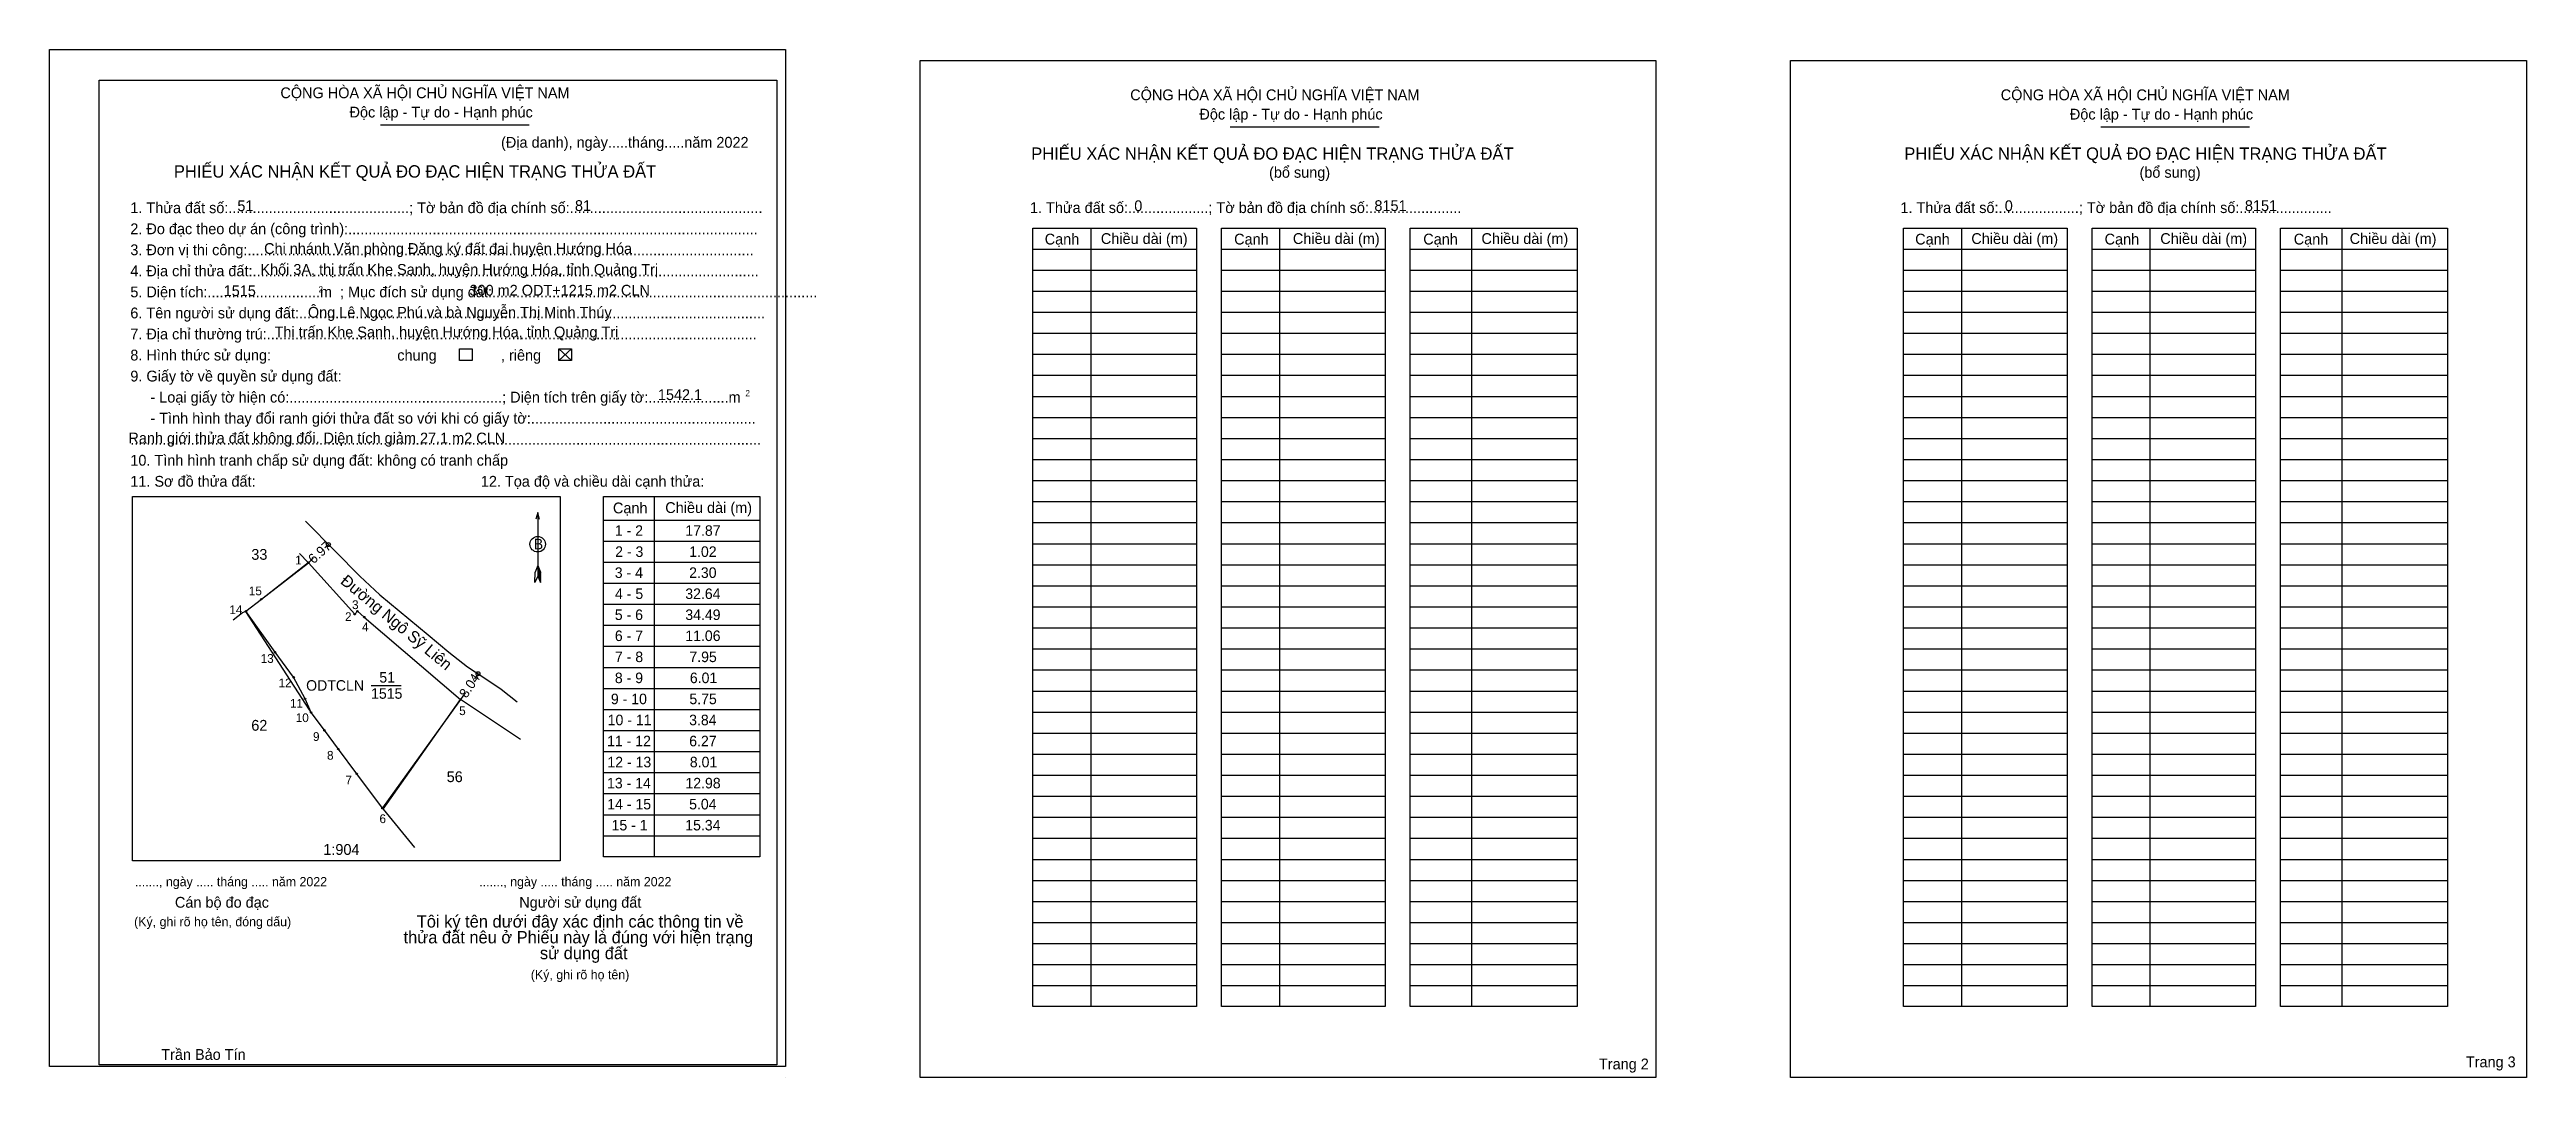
# Model space of a CAD drawing. Extents: x 552287 to 552924, y 1838805 to 1839070.
import ezdxf

# ---------------------------------------------------------------- set-up
doc = ezdxf.new("R2010")
doc.units = 0
for name, color, linetype in [('Level 1', 7, 'Continuous'), ('Level 10', 7, 'Continuous'), ('Level 11', 7, 'Continuous'), ('Level 13', 7, 'Continuous'), ('Level 2', 7, 'Continuous'), ('Level 3', 7, 'Continuous'), ('Level 36', 7, 'Continuous'), ('Level 4', 7, 'Continuous'), ('Level 48', 7, 'Continuous'), ('Level 50', 7, 'Continuous'), ('Level 52', 7, 'Continuous'), ('Level 6', 7, 'Continuous'), ('Level 9', 7, 'Continuous')]:
    doc.layers.add(name, color=color, linetype=linetype)

msp = doc.modelspace()

# ---------------------------------------------------------------- linework, layer by layer
at = {"layer": 'Level 1'}
for p, q in [((552286.52, 1839067.31), (552286.52, 1839067.31)), ((552510.71, 1839067.31), (552510.71, 1839067.31)), ((552371.74, 1839050.68), (552410.07, 1839050.68)), ((552590.62, 1839050.16), (552628.96, 1839050.16)), ((552814.82, 1839050.16), (552853.16, 1839050.16)), ((552554.73, 1839024.09), (552554.73, 1838823.39)), ((552603.29, 1839024.09), (552603.29, 1838823.39)), ((552652.76, 1839024.09), (552652.76, 1838823.39)), ((552778.93, 1839024.09), (552778.93, 1838823.39)), ((552827.49, 1839024.09), (552827.49, 1838823.39)), ((552876.96, 1839024.09), (552876.96, 1838823.39)), ((552539.81, 1839018.67), (552581.94, 1839018.67)), ((552588.38, 1839018.67), (552630.51, 1839018.67)), ((552636.94, 1839018.67), (552679.97, 1839018.67)), ((552764.01, 1839018.67), (552806.14, 1839018.67)), ((552812.58, 1839018.67), (552854.71, 1839018.67)), ((552861.14, 1839018.67), (552904.17, 1839018.67)), ((552539.81, 1839013.24), (552581.94, 1839013.24)), ((552588.38, 1839013.24), (552630.51, 1839013.24)), ((552636.94, 1839013.24), (552679.97, 1839013.24)), ((552764.01, 1839013.24), (552806.14, 1839013.24)), ((552812.58, 1839013.24), (552854.71, 1839013.24)), ((552861.14, 1839013.24), (552904.17, 1839013.24)), ((552539.81, 1839007.82), (552581.94, 1839007.82)), ((552588.38, 1839007.82), (552630.51, 1839007.82)), ((552636.94, 1839007.82), (552679.97, 1839007.82)), ((552764.01, 1839007.82), (552806.14, 1839007.82)), ((552812.58, 1839007.82), (552854.71, 1839007.82)), ((552861.14, 1839007.82), (552904.17, 1839007.82)), ((552539.81, 1839002.39), (552581.94, 1839002.39)), ((552588.38, 1839002.39), (552630.51, 1839002.39)), ((552636.94, 1839002.39), (552679.97, 1839002.39)), ((552764.01, 1839002.39), (552806.14, 1839002.39)), ((552812.58, 1839002.39), (552854.71, 1839002.39)), ((552861.14, 1839002.39), (552904.17, 1839002.39)), ((552417.68, 1838992.95), (552420.94, 1838989.92)), ((552417.68, 1838989.92), (552420.94, 1838992.95)), ((552539.81, 1838996.97), (552581.94, 1838996.97)), ((552539.81, 1838991.54), (552581.94, 1838991.54)), ((552588.38, 1838996.97), (552630.51, 1838996.97)), ((552588.38, 1838991.54), (552630.51, 1838991.54)), ((552636.94, 1838996.97), (552679.97, 1838996.97)), ((552636.94, 1838991.54), (552679.97, 1838991.54)), ((552764.01, 1838996.97), (552806.14, 1838996.97)), ((552764.01, 1838991.54), (552806.14, 1838991.54)), ((552812.58, 1838996.97), (552854.71, 1838996.97)), ((552812.58, 1838991.54), (552854.71, 1838991.54)), ((552861.14, 1838996.97), (552904.17, 1838996.97)), ((552861.14, 1838991.54), (552904.17, 1838991.54)), ((552539.81, 1838986.12), (552581.94, 1838986.12)), ((552588.38, 1838986.12), (552630.51, 1838986.12)), ((552636.94, 1838986.12), (552679.97, 1838986.12)), ((552764.01, 1838986.12), (552806.14, 1838986.12)), ((552812.58, 1838986.12), (552854.71, 1838986.12)), ((552861.14, 1838986.12), (552904.17, 1838986.12)), ((552539.81, 1838980.69), (552581.94, 1838980.69)), ((552588.38, 1838980.69), (552630.51, 1838980.69)), ((552636.94, 1838980.69), (552679.97, 1838980.69)), ((552764.01, 1838980.69), (552806.14, 1838980.69)), ((552812.58, 1838980.69), (552854.71, 1838980.69)), ((552861.14, 1838980.69), (552904.17, 1838980.69)), ((552539.81, 1838975.27), (552581.94, 1838975.27)), ((552588.38, 1838975.27), (552630.51, 1838975.27)), ((552636.94, 1838975.27), (552679.97, 1838975.27)), ((552764.01, 1838975.27), (552806.14, 1838975.27)), ((552812.58, 1838975.27), (552854.71, 1838975.27)), ((552861.14, 1838975.27), (552904.17, 1838975.27)), ((552539.81, 1838969.85), (552581.94, 1838969.85)), ((552588.38, 1838969.85), (552630.51, 1838969.85)), ((552636.94, 1838969.85), (552679.97, 1838969.85)), ((552764.01, 1838969.85), (552806.14, 1838969.85)), ((552812.58, 1838969.85), (552854.71, 1838969.85)), ((552861.14, 1838969.85), (552904.17, 1838969.85)), ((552539.81, 1838964.42), (552581.94, 1838964.42)), ((552539.81, 1838959), (552581.94, 1838959)), ((552588.38, 1838964.42), (552630.51, 1838964.42)), ((552588.38, 1838959), (552630.51, 1838959)), ((552636.94, 1838964.42), (552679.97, 1838964.42)), ((552636.94, 1838959), (552679.97, 1838959)), ((552764.01, 1838964.42), (552806.14, 1838964.42)), ((552764.01, 1838959), (552806.14, 1838959)), ((552812.58, 1838964.42), (552854.71, 1838964.42)), ((552812.58, 1838959), (552854.71, 1838959)), ((552861.14, 1838964.42), (552904.17, 1838964.42)), ((552861.14, 1838959), (552904.17, 1838959)), ((552307.86, 1838954.85), (552307.86, 1838954.85)), ((552442.21, 1838954.87), (552442.21, 1838862.02)), ((552539.81, 1838953.57), (552581.94, 1838953.57)), ((552588.38, 1838953.57), (552630.51, 1838953.57)), ((552636.94, 1838953.57), (552679.97, 1838953.57)), ((552764.01, 1838953.57), (552806.14, 1838953.57)), ((552812.58, 1838953.57), (552854.71, 1838953.57)), ((552861.14, 1838953.57), (552904.17, 1838953.57)), ((552412.24, 1838950.79), (552412.24, 1838934.38)), ((552429.19, 1838948.82), (552469.42, 1838948.82)), ((552539.81, 1838948.15), (552581.94, 1838948.15)), ((552588.38, 1838948.15), (552630.51, 1838948.15)), ((552636.94, 1838948.15), (552679.97, 1838948.15)), ((552764.01, 1838948.15), (552806.14, 1838948.15)), ((552812.58, 1838948.15), (552854.71, 1838948.15)), ((552861.14, 1838948.15), (552904.17, 1838948.15)), ((552429.19, 1838943.39), (552469.42, 1838943.39)), ((552539.81, 1838942.72), (552581.94, 1838942.72)), ((552588.38, 1838942.72), (552630.51, 1838942.72)), ((552636.94, 1838942.72), (552679.97, 1838942.72)), ((552764.01, 1838942.72), (552806.14, 1838942.72)), ((552812.58, 1838942.72), (552854.71, 1838942.72)), ((552861.14, 1838942.72), (552904.17, 1838942.72)), ((552411.52, 1838932.71), (552411.55, 1838935.42)), ((552412.24, 1838934.38), (552411.52, 1838932.71)), ((552412.24, 1838937.09), (552411.55, 1838935.42)), ((552412.24, 1838937.09), (552412.94, 1838935.42)), ((552412.24, 1838936.86), (552412.94, 1838935.18)), ((552412.24, 1838936.62), (552412.94, 1838934.94)), ((552412.24, 1838936.39), (552412.95, 1838934.7)), ((552412.24, 1838936.14), (552412.95, 1838934.45)), ((552412.24, 1838935.91), (552412.95, 1838934.21)), ((552412.24, 1838935.67), (552412.95, 1838933.97)), ((552412.24, 1838935.44), (552412.95, 1838933.72)), ((552412.24, 1838935.2), (552412.95, 1838933.48)), ((552412.24, 1838934.97), (552412.95, 1838933.23)), ((552412.24, 1838934.73), (552412.96, 1838933)), ((552412.24, 1838934.38), (552412.96, 1838932.71)), ((552412.96, 1838932.71), (552412.94, 1838935.42)), ((552429.19, 1838937.97), (552469.42, 1838937.97)), ((552539.81, 1838937.3), (552581.94, 1838937.3)), ((552588.38, 1838937.3), (552630.51, 1838937.3)), ((552636.94, 1838937.3), (552679.97, 1838937.3)), ((552764.01, 1838937.3), (552806.14, 1838937.3)), ((552812.58, 1838937.3), (552854.71, 1838937.3)), ((552861.14, 1838937.3), (552904.17, 1838937.3)), ((552429.19, 1838932.54), (552469.42, 1838932.54)), ((552429.19, 1838927.12), (552469.42, 1838927.12)), ((552539.81, 1838931.87), (552581.94, 1838931.87)), ((552588.38, 1838931.87), (552630.51, 1838931.87)), ((552636.94, 1838931.87), (552679.97, 1838931.87)), ((552764.01, 1838931.87), (552806.14, 1838931.87)), ((552812.58, 1838931.87), (552854.71, 1838931.87)), ((552861.14, 1838931.87), (552904.17, 1838931.87)), ((552429.19, 1838921.69), (552469.42, 1838921.69)), ((552539.81, 1838926.45), (552581.94, 1838926.45)), ((552539.81, 1838921.03), (552581.94, 1838921.03)), ((552588.38, 1838926.45), (552630.51, 1838926.45)), ((552588.38, 1838921.03), (552630.51, 1838921.03)), ((552636.94, 1838926.45), (552679.97, 1838926.45)), ((552636.94, 1838921.03), (552679.97, 1838921.03)), ((552764.01, 1838926.45), (552806.14, 1838926.45)), ((552764.01, 1838921.03), (552806.14, 1838921.03)), ((552812.58, 1838926.45), (552854.71, 1838926.45)), ((552812.58, 1838921.03), (552854.71, 1838921.03)), ((552861.14, 1838926.45), (552904.17, 1838926.45)), ((552861.14, 1838921.03), (552904.17, 1838921.03)), ((552429.19, 1838916.27), (552469.42, 1838916.27)), ((552539.81, 1838915.6), (552581.94, 1838915.6)), ((552588.38, 1838915.6), (552630.51, 1838915.6)), ((552636.94, 1838915.6), (552679.97, 1838915.6)), ((552764.01, 1838915.6), (552806.14, 1838915.6)), ((552812.58, 1838915.6), (552854.71, 1838915.6)), ((552861.14, 1838915.6), (552904.17, 1838915.6)), ((552429.19, 1838910.84), (552469.42, 1838910.84)), ((552539.81, 1838910.18), (552581.94, 1838910.18)), ((552588.38, 1838910.18), (552630.51, 1838910.18)), ((552636.94, 1838910.18), (552679.97, 1838910.18)), ((552764.01, 1838910.18), (552806.14, 1838910.18)), ((552812.58, 1838910.18), (552854.71, 1838910.18)), ((552861.14, 1838910.18), (552904.17, 1838910.18)), ((552429.19, 1838905.42), (552469.42, 1838905.42)), ((552539.81, 1838904.75), (552581.94, 1838904.75)), ((552588.38, 1838904.75), (552630.51, 1838904.75)), ((552636.94, 1838904.75), (552679.97, 1838904.75)), ((552764.01, 1838904.75), (552806.14, 1838904.75)), ((552812.58, 1838904.75), (552854.71, 1838904.75)), ((552861.14, 1838904.75), (552904.17, 1838904.75)), ((552429.19, 1838900), (552469.42, 1838900)), ((552539.81, 1838899.33), (552581.94, 1838899.33)), ((552588.38, 1838899.33), (552630.51, 1838899.33)), ((552636.94, 1838899.33), (552679.97, 1838899.33)), ((552764.01, 1838899.33), (552806.14, 1838899.33)), ((552812.58, 1838899.33), (552854.71, 1838899.33)), ((552861.14, 1838899.33), (552904.17, 1838899.33)), ((552429.19, 1838894.57), (552469.42, 1838894.57)), ((552429.19, 1838889.15), (552469.42, 1838889.15)), ((552539.81, 1838893.9), (552581.94, 1838893.9)), ((552588.38, 1838893.9), (552630.51, 1838893.9)), ((552636.94, 1838893.9), (552679.97, 1838893.9)), ((552764.01, 1838893.9), (552806.14, 1838893.9)), ((552812.58, 1838893.9), (552854.71, 1838893.9)), ((552861.14, 1838893.9), (552904.17, 1838893.9)), ((552429.19, 1838883.72), (552469.42, 1838883.72)), ((552539.81, 1838888.48), (552581.94, 1838888.48)), ((552539.81, 1838883.06), (552581.94, 1838883.06)), ((552588.38, 1838888.48), (552630.51, 1838888.48)), ((552588.38, 1838883.06), (552630.51, 1838883.06)), ((552636.94, 1838888.48), (552679.97, 1838888.48)), ((552636.94, 1838883.06), (552679.97, 1838883.06)), ((552764.01, 1838888.48), (552806.14, 1838888.48)), ((552764.01, 1838883.06), (552806.14, 1838883.06)), ((552812.58, 1838888.48), (552854.71, 1838888.48)), ((552812.58, 1838883.06), (552854.71, 1838883.06)), ((552861.14, 1838888.48), (552904.17, 1838888.48)), ((552861.14, 1838883.06), (552904.17, 1838883.06)), ((552429.19, 1838878.3), (552469.42, 1838878.3)), ((552539.81, 1838877.63), (552581.94, 1838877.63)), ((552588.38, 1838877.63), (552630.51, 1838877.63)), ((552636.94, 1838877.63), (552679.97, 1838877.63)), ((552764.01, 1838877.63), (552806.14, 1838877.63)), ((552812.58, 1838877.63), (552854.71, 1838877.63)), ((552861.14, 1838877.63), (552904.17, 1838877.63)), ((552429.19, 1838872.87), (552469.42, 1838872.87)), ((552539.81, 1838872.21), (552581.94, 1838872.21)), ((552588.38, 1838872.21), (552630.51, 1838872.21)), ((552636.94, 1838872.21), (552679.97, 1838872.21)), ((552764.01, 1838872.21), (552806.14, 1838872.21)), ((552812.58, 1838872.21), (552854.71, 1838872.21)), ((552861.14, 1838872.21), (552904.17, 1838872.21)), ((552429.19, 1838867.45), (552469.42, 1838867.45)), ((552539.81, 1838866.78), (552581.94, 1838866.78)), ((552588.38, 1838866.78), (552630.51, 1838866.78)), ((552636.94, 1838866.78), (552679.97, 1838866.78)), ((552764.01, 1838866.78), (552806.14, 1838866.78)), ((552812.58, 1838866.78), (552854.71, 1838866.78)), ((552861.14, 1838866.78), (552904.17, 1838866.78)), ((552418.04, 1838860.98), (552418.04, 1838860.98)), ((552539.81, 1838861.36), (552581.94, 1838861.36)), ((552588.38, 1838861.36), (552630.51, 1838861.36)), ((552636.94, 1838861.36), (552679.97, 1838861.36)), ((552764.01, 1838861.36), (552806.14, 1838861.36)), ((552812.58, 1838861.36), (552854.71, 1838861.36)), ((552861.14, 1838861.36), (552904.17, 1838861.36)), ((552539.81, 1838855.93), (552581.94, 1838855.93)), ((552539.81, 1838850.51), (552581.94, 1838850.51)), ((552588.38, 1838855.93), (552630.51, 1838855.93)), ((552588.38, 1838850.51), (552630.51, 1838850.51)), ((552636.94, 1838855.93), (552679.97, 1838855.93)), ((552636.94, 1838850.51), (552679.97, 1838850.51)), ((552764.01, 1838855.93), (552806.14, 1838855.93)), ((552764.01, 1838850.51), (552806.14, 1838850.51)), ((552812.58, 1838855.93), (552854.71, 1838855.93)), ((552812.58, 1838850.51), (552854.71, 1838850.51)), ((552861.14, 1838855.93), (552904.17, 1838855.93)), ((552861.14, 1838850.51), (552904.17, 1838850.51)), ((552539.81, 1838845.08), (552581.94, 1838845.08)), ((552588.38, 1838845.08), (552630.51, 1838845.08)), ((552636.94, 1838845.08), (552679.97, 1838845.08)), ((552764.01, 1838845.08), (552806.14, 1838845.08)), ((552812.58, 1838845.08), (552854.71, 1838845.08)), ((552861.14, 1838845.08), (552904.17, 1838845.08)), ((552539.81, 1838839.66), (552581.94, 1838839.66)), ((552588.38, 1838839.66), (552630.51, 1838839.66)), ((552636.94, 1838839.66), (552679.97, 1838839.66)), ((552764.01, 1838839.66), (552806.14, 1838839.66)), ((552812.58, 1838839.66), (552854.71, 1838839.66)), ((552861.14, 1838839.66), (552904.17, 1838839.66)), ((552539.81, 1838834.24), (552581.94, 1838834.24)), ((552588.38, 1838834.24), (552630.51, 1838834.24)), ((552636.94, 1838834.24), (552679.97, 1838834.24)), ((552764.01, 1838834.24), (552806.14, 1838834.24)), ((552812.58, 1838834.24), (552854.71, 1838834.24)), ((552861.14, 1838834.24), (552904.17, 1838834.24)), ((552539.81, 1838828.81), (552581.94, 1838828.81)), ((552588.38, 1838828.81), (552630.51, 1838828.81)), ((552636.94, 1838828.81), (552679.97, 1838828.81)), ((552764.01, 1838828.81), (552806.14, 1838828.81)), ((552812.58, 1838828.81), (552854.71, 1838828.81)), ((552861.14, 1838828.81), (552904.17, 1838828.81)), ((552476.08, 1838805.12), (552476.08, 1838805.12)), ((552700.27, 1838805.12), (552700.27, 1838805.12))]:
    msp.add_line(p, q, dxfattribs=at)
for points in [[(552539.81, 1839024.09), (552581.94, 1839024.09), (552581.94, 1838823.39), (552539.81, 1838823.39)], [(552588.38, 1839024.09), (552630.51, 1839024.09), (552630.51, 1838823.39), (552588.38, 1838823.39)], [(552636.94, 1839024.09), (552679.97, 1839024.09), (552679.97, 1838823.39), (552636.94, 1838823.39)], [(552764.01, 1839024.09), (552806.14, 1839024.09), (552806.14, 1838823.39), (552764.01, 1838823.39)], [(552812.58, 1839024.09), (552854.71, 1839024.09), (552854.71, 1838823.39), (552812.58, 1838823.39)], [(552861.14, 1839024.09), (552904.17, 1839024.09), (552904.17, 1838823.39), (552861.14, 1838823.39)], [(552307.86, 1838954.85), (552418.04, 1838954.85), (552418.04, 1838860.98), (552307.86, 1838860.98)], [(552429.19, 1838954.87), (552469.42, 1838954.87), (552469.42, 1838862.02), (552429.19, 1838862.02)]]:
    msp.add_lwpolyline(points, close=True, dxfattribs=at)
msp.add_lwpolyline([(552412.71, 1838949.05), (552412.24, 1838950.79), (552411.77, 1838949.05)], dxfattribs=at)
msp.add_circle((552412.24, 1838942.59), 2, dxfattribs=at)
at = {"layer": 'Level 10'}
msp.add_line((552353.4, 1838899.87), (552353.88, 1838899.23), dxfattribs=at)
msp.add_lwpolyline([(552392.36, 1838902.56), (552372.24, 1838874.54), (552365.65, 1838883.42), (552360.9, 1838889.79), (552357.31, 1838894.62), (552353.88, 1838899.23), (552352.35, 1838902.75), (552349.39, 1838908.28), (552344.62, 1838914.72), (552337.1, 1838925.3), (552341.07, 1838928.41), (552353.17, 1838937.83), (552365.13, 1838924.55), (552365.82, 1838925.3), (552367.57, 1838923.8)], close=True, dxfattribs=at)
at = {"layer": 'Level 11'}
for centre in [(552353.17, 1838937.83), (552341.07, 1838928.41), (552337.1, 1838925.3), (552365.13, 1838924.55), (552365.82, 1838925.3), (552367.57, 1838923.8), (552344.62, 1838914.72), (552349.39, 1838908.28), (552352.35, 1838902.75), (552392.36, 1838902.56), (552392.36, 1838902.56), (552353.88, 1838899.23), (552357.31, 1838894.62), (552360.9, 1838889.79), (552365.65, 1838883.42), (552372.24, 1838874.54)]:
    msp.add_circle(centre, 0.181, dxfattribs=at)
at = {"layer": 'Level 13'}
for p, q in [((552358.35, 1838942.5), (552357.39, 1838941.64)), ((552354.43, 1838938.96), (552353.17, 1838937.83)), ((552396.87, 1838909.21), (552395.99, 1838907.89)), ((552393.56, 1838904.27), (552392.4, 1838902.53))]:
    msp.add_line(p, q, dxfattribs=at)
for centre in [(552358.35, 1838942.5), (552396.87, 1838909.21)]:
    msp.add_circle(centre, 0.5, dxfattribs=at)
at = {"layer": 'Level 2'}
for points in [[(552286.51, 1839070.11), (552476.07, 1839070.11), (552476.07, 1838807.93), (552286.51, 1838807.93)], [(552510.71, 1839067.31), (552700.27, 1839067.31), (552700.27, 1838805.12), (552510.71, 1838805.12)], [(552734.91, 1839067.31), (552924.47, 1839067.31), (552924.47, 1838805.12), (552734.91, 1838805.12)]]:
    msp.add_lwpolyline(points, close=True, dxfattribs=at)
at = {"layer": 'Level 3'}
msp.add_lwpolyline([(552299.33, 1839062.24), (552473.81, 1839062.24), (552473.81, 1838808.41), (552299.33, 1838808.41)], close=True, dxfattribs=at)
at = {"layer": 'Level 36'}
msp.add_line((552392.36, 1838902.56), (552372.28, 1838874.6), dxfattribs=at)
at = {"layer": 'Level 4'}
for p, q in [((552341.07, 1838928.41), (552353.12, 1838937.88)), ((552337, 1838925.22), (552353.4, 1838899.87)), ((552372.43, 1838874.29), (552392.4, 1838902.53))]:
    msp.add_line(p, q, dxfattribs=at)
for points in [[(552352.46, 1838948.55), (552360.05, 1838940.76), (552366.47, 1838934.39), (552371.62, 1838929.51), (552383.99, 1838919.23), (552389.38, 1838914.76), (552394.17, 1838911.01), (552398.33, 1838908.24), (552402.82, 1838905.25), (552406.96, 1838901.92)], [(552353.17, 1838937.83), (552353.12, 1838937.88), (552350.91, 1838940.21)], [(552337, 1838925.22), (552336.23, 1838924.91), (552333.79, 1838923.03)], [(552407.85, 1838892.21), (552392.4, 1838902.53), (552392.36, 1838902.56)], [(552372.24, 1838874.54), (552372.43, 1838874.29), (552380.48, 1838864.38)]]:
    msp.add_lwpolyline(points, dxfattribs=at)
at = {"layer": 'Level 50'}
for points in [[(552392.07, 1838992.95), (552395.33, 1838992.95), (552395.33, 1838989.92), (552392.07, 1838989.92)], [(552417.68, 1838992.95), (552420.94, 1838992.95), (552420.94, 1838989.92), (552417.68, 1838989.92)]]:
    msp.add_lwpolyline(points, close=True, dxfattribs=at)
at = {"layer": 'Level 9'}
msp.add_line((552369.32, 1838906.19), (552377.09, 1838906.19), dxfattribs=at)

# ---------------------------------------------------------------- texts
at = {"layer": 'Level 1'}
for s, height, p in [('CỘNG HÒA XÃ HỘI CHỦ NGHĨA VIỆT NAM', 2.7844, (552345.97, 1839057.55)), ('Độc lập - Tự do - Hạnh phúc', 2.7844, (552363.78, 1839052.58)), ('CỘNG HÒA XÃ HỘI CHỦ NGHĨA VIỆT NAM', 2.7844, (552564.86, 1839057.03)), ('Độc lập - Tự do - Hạnh phúc', 2.7844, (552582.67, 1839052.05)), ('CỘNG HÒA XÃ HỘI CHỦ NGHĨA VIỆT NAM', 2.7844, (552789.06, 1839057.03)), ('Độc lập - Tự do - Hạnh phúc', 2.7844, (552806.87, 1839052.05)), ('(Địa danh), ngày.....tháng.....năm 2022', 2.7844, (552402.8, 1839044.79)), ('PHIẾU XÁC NHẬN KẾT QUẢ ĐO ĐẠC HIỆN TRẠNG THỬA ĐẤT', 3.1825, (552539.36, 1839041.67)), ('PHIẾU XÁC NHẬN KẾT QUẢ ĐO ĐẠC HIỆN TRẠNG THỬA ĐẤT', 3.1825, (552764.23, 1839041.67)), ('PHIẾU XÁC NHẬN KẾT QUẢ ĐO ĐẠC HIỆN TRẠNG THỬA ĐẤT', 3.1825, (552318.54, 1839037.09)), ('(bổ sung)', 2.784, (552600.61, 1839037.05)), ('(bổ sung)', 2.784, (552824.81, 1839037.05)), ('1. Thửa đất số:.............................................; Tờ bản đồ địa chính số:................................................', 2.78439, (552307.32, 1839027.92)), ('1. Thửa đất số:....................; Tờ bản đồ địa chính số:.......................', 2.7844, (552539.03, 1839027.95)), ('1. Thửa đất số:....................; Tờ bản đồ địa chính số:.......................', 2.7844, (552763.23, 1839027.95)), ('2. Đo đạc theo dự án (công trình):......................................................................................................', 2.78439, (552307.32, 1839022.5)), ('Cạnh', 2.784, (552542.83, 1839019.84)), ('Chiều dài (m)', 2.7844, (552557.29, 1839019.98)), ('Cạnh', 2.784, (552591.62, 1839019.84)), ('Chiều dài (m)', 2.7844, (552606.75, 1839019.98)), ('Cạnh', 2.784, (552640.33, 1839019.84)), ('Chiều dài (m)', 2.7844, (552655.32, 1839019.98)), ('Cạnh', 2.784, (552767.03, 1839019.84)), ('Chiều dài (m)', 2.7844, (552781.49, 1839019.98)), ('Cạnh', 2.784, (552815.82, 1839019.84)), ('Chiều dài (m)', 2.7844, (552830.16, 1839019.98)), ('Cạnh', 2.784, (552864.53, 1839019.84)), ('Chiều dài (m)', 2.7844, (552878.94, 1839019.98)), ('3. Đơn vị thi công:..............................................................................................................................', 2.78439, (552307.32, 1839017.08)), ('Chi nhánh Văn phòng Đăng ký đất đai huyện Hướng Hóa', 2.7844, (552341.77, 1839017.41)), ('4. Địa chỉ thửa đất:..............................................................................................................................', 2.78439, (552307.32, 1839011.65)), ('5. Diện tích:............................m  ; Mục đích sử dụng đất:.................................................................................', 2.78439, (552307.32, 1839006.23)), ('6. Tên người sử dụng đất:....................................................................................................................', 2.78439, (552307.32, 1839000.8)), ('2', 1.59, (552355.77, 1839007.49)), ('7. Địa chỉ thường trú:..........................................................................................................................', 2.78439, (552307.32, 1838995.38)), ('chung                , riêng', 2.7844, (552376.08, 1838989.93)), ('9. Giấy tờ về quyền sử dụng đất:', 2.7844, (552307.32, 1838984.53)), ('     - Loại giấy tờ hiện có:.....................................................; Diện tích trên giấy tờ:....................m', 2.78439, (552307.32, 1838979.1)), ('2', 1.59, (552465.74, 1838980.73)), ('     - Tình hình thay đổi ranh giới thửa đất so với khi có giấy tờ:........................................................', 2.78439, (552307.32, 1838973.68)), ('10. Tình hình tranh chấp sử dụng đất: không có tranh chấp', 2.7844, (552307.32, 1838962.83)), ('.............................................................................................................................................................', 2.78439, (552307.32, 1838968.26)), ('11. Sơ đồ thửa đất:', 2.7844, (552307.32, 1838957.41)), ('12. Tọa độ và chiều dài cạnh thửa:', 2.7844, (552397.6, 1838957.41)), ('Cạnh', 2.784, (552431.63, 1838950.54)), ('Chiều dài (m)', 2.7844, (552445.1, 1838950.63)), ('B', 2.71, (552411.24, 1838941.27)), ('......., ngày ..... tháng ..... năm 2022', 2.3868, (552308.5, 1838854.41)), ('......., ngày ..... tháng ..... năm 2022', 2.3868, (552397.18, 1838854.41)), ('Cán bộ đo đạc', 2.7844, (552318.81, 1838848.89)), ('Người sử dụng đất', 2.7844, (552407.49, 1838848.89)), ('(Ký, ghi rõ họ tên, đóng dấu)', 2.3868, (552308.29, 1838844.1)), ('Tôi ký tên dưới đây xác định các thông tin về', 3.1641, (552381.09, 1838843.78)), ('thửa đất nêu ở Phiếu này là đúng với hiện trạng', 3.1641, (552377.7, 1838839.7)), ('sử dụng đất', 3.1641, (552412.81, 1838835.62)), ('(Ký, ghi rõ họ tên)', 2.3868, (552410.47, 1838830.44)), ('Trần Bảo Tín', 2.7844, (552315.29, 1838809.67)), ('Trang 2', 2.784, (552685.59, 1838807.22)), ('Trang 3', 2.784, (552908.86, 1838807.76))]:
    msp.add_text(s, height=height, dxfattribs=at).set_placement(p)
at = {"layer": 'Level 10'}
msp.add_text('Đường Ngô Sỹ Liên', height=3, rotation=320.27197, dxfattribs=at).set_placement((552361.22, 1838932.68))
at = {"layer": 'Level 13'}
for s, rotation, p in [('6.97', 42.03606, (552354.52, 1838937.39)), ('8.04', 56.21108, (552393.91, 1838902.74))]:
    msp.add_text(s, height=2.5, rotation=rotation, dxfattribs=at).set_placement(p)
for s, p in [('51', (552371.45, 1838906.91)), ('ODTCLN', (552352.6, 1838904.83)), ('1515', (552369.33, 1838902.75))]:
    msp.add_text(s, height=2.712, dxfattribs=at).set_placement(p)
at = {"layer": 'Level 4'}
for s, p in [('33', (552338.48, 1838938.57)), ('62', (552338.48, 1838894.51)), ('56', (552388.8, 1838881.26))]:
    msp.add_text(s, height=2.785, dxfattribs=at).set_placement(p)
at = {"layer": 'Level 48'}
msp.add_text('8. Hình thức sử dụng:', height=2.7845, dxfattribs=at).set_placement((552307.32, 1838989.95))
at = {"layer": 'Level 52'}
for s, p in [('1 - 2', (552432.11, 1838944.75)), ('17.87', (552450.27, 1838944.75)), ('2 - 3', (552432.2, 1838939.32)), ('1.02', (552451.26, 1838939.32)), ('3 - 4', (552432.1, 1838933.9)), ('2.30', (552451.25, 1838933.9)), ('4 - 5', (552432.16, 1838928.47)), ('32.64', (552450.25, 1838928.47)), ('5 - 6', (552432.11, 1838923.05)), ('34.49', (552450.26, 1838923.05)), ('6 - 7', (552432.12, 1838917.63)), ('7 - 8', (552432.14, 1838912.2)), ('11.06', (552450.26, 1838917.63)), ('7.95', (552451.31, 1838912.2)), ('8 - 9', (552432.12, 1838906.78)), ('6.01', (552451.43, 1838906.78)), ('9 - 10', (552431.1, 1838901.35)), ('5.75', (552451.31, 1838901.35)), ('10 - 11', (552430.27, 1838895.93)), ('3.84', (552451.25, 1838895.93)), ('11 - 12', (552430.11, 1838890.5)), ('6.27', (552451.27, 1838890.5)), ('13 - 14', (552430.1, 1838879.65)), ('12 - 13', (552430.19, 1838885.08)), ('12.98', (552450.29, 1838879.65)), ('8.01', (552451.43, 1838885.08)), ('14 - 15', (552430.16, 1838874.23)), ('5.04', (552451.25, 1838874.23)), ('15 - 1', (552431.27, 1838868.81)), ('15.34', (552450.25, 1838868.81))]:
    msp.add_text(s, height=2.712, dxfattribs=at).set_placement(p)
at = {"layer": 'Level 6'}
for s, height, p in [('51', 2.785, (552334.89, 1839028.44)), ('81', 2.785, (552421.84, 1839028.48)), ('0', 2.78, (552565.9, 1839028.44)), ('8151', 2.785, (552627.75, 1839028.46)), ('0', 2.78, (552790.1, 1839028.44)), ('8151', 2.785, (552851.95, 1839028.46)), ('Khối 3A, thị trấn Khe Sanh, huyện Hướng Hóa, tỉnh Quảng Trị', 2.7845, (552340.83, 1839012.02)), ('1515', 2.785, (552331.37, 1839006.53)), ('Ông Lê Ngọc Phú và bà Nguyễn Thị Minh Thúy', 2.7845, (552353.06, 1839000.97)), ('300 m2 ODT+1215 m2 CLN', 2.7845, (552394.68, 1839006.66)), ('Thị trấn Khe Sanh, huyện Hướng Hóa, tỉnh Quảng Trị', 2.7845, (552344.46, 1838995.89)), ('1542.1', 2.785, (552443.2, 1838979.74)), ('Ranh giới thửa đất không đổi. Diện tích giảm 27.1 m2 CLN', 2.7845, (552306.83, 1838968.56)), ('1:904', 2.785, (552357.03, 1838862.51))]:
    msp.add_text(s, height=height, dxfattribs=at).set_placement(p)
at = {"layer": 'Level 9'}
for s, p in [('1', (552349.78, 1838937.37)), ('15', (552337.84, 1838929.42)), ('3', (552364.43, 1838925.86)), ('14', (552332.81, 1838924.56)), ('2', (552362.62, 1838922.78)), ('4', (552367, 1838920.15)), ('13', (552340.89, 1838912)), ('12', (552345.5, 1838905.7)), ('11', (552348.44, 1838900.44)), ('10', (552349.92, 1838896.74)), ('5', (552392.02, 1838898.54)), ('9', (552354.37, 1838891.87)), ('8', (552357.98, 1838887.04)), ('7', (552362.72, 1838880.67)), ('6', (552371.49, 1838870.7))]:
    msp.add_text(s, height=2.26, dxfattribs=at).set_placement(p)

doc.saveas('drawing.dxf')
